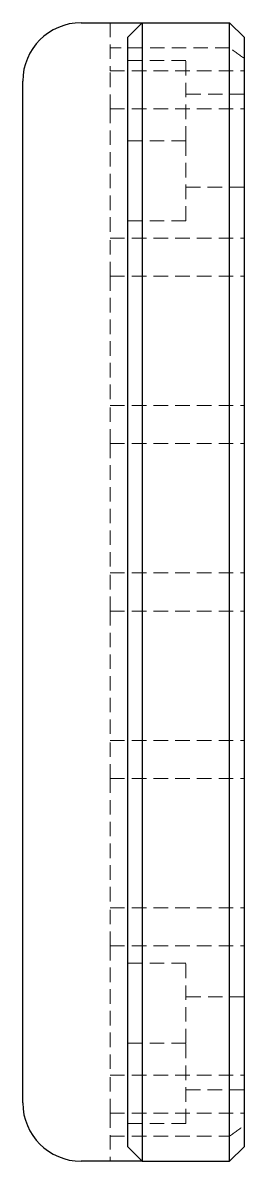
# Model space of a CAD drawing. Header units: millimetres. Extents: x 62 to 233, y 7 to 168.
# Drawn here: x 213.3 to 232.7, y 7 to 107 of the extents above.
import ezdxf

# ---------------------------------------------------------------- set-up
doc = ezdxf.new("R2010")
doc.units = ezdxf.units.MM
doc.linetypes.add('HIDDEN', pattern=[1.905, 1.27, -0.635])

msp = doc.modelspace()

# ---------------------------------------------------------------- linework, layer by layer
at = {"color": 7, "linetype": 'Continuous', "lineweight": 25}
for p, q in [((218.396, 107), (223.767, 107)), ((222.488, 105.721), (223.767, 107)), ((223.767, 107), (223.767, 91.575)), ((223.767, 107), (231.44, 107)), ((231.44, 91.575), (231.44, 107)), ((231.44, 107), (232.719, 105.721)), ((222.488, 92.201), (222.488, 105.721)), ((232.719, 105.721), (232.719, 92.201)), ((213.281, 12.115), (213.281, 101.885)), ((222.488, 21.799), (222.488, 92.201)), ((232.719, 92.201), (232.719, 21.799)), ((223.767, 91.575), (223.767, 22.425)), ((231.44, 22.425), (231.44, 91.575)), ((223.767, 22.425), (223.767, 7)), ((231.44, 7), (231.44, 22.425)), ((222.488, 8.279), (222.488, 21.799)), ((232.719, 21.799), (232.719, 8.279)), ((222.488, 8.279), (223.767, 7)), ((231.44, 7), (232.719, 8.279)), ((223.767, 7), (218.396, 7)), ((223.767, 7), (231.44, 7))]:
    msp.add_line(p, q, dxfattribs=at)
at = {"color": 7, "linetype": 'HIDDEN', "lineweight": 18}
for p, q in [((220.954, 107), (220.954, 102.792)), ((231.44, 104.807), (220.954, 104.807)), ((227.604, 103.675), (222.488, 103.675)), ((227.604, 96.642), (227.604, 103.675)), ((220.954, 102.792), (232.719, 102.792)), ((220.954, 99.443), (220.954, 102.792)), ((232.719, 100.734), (227.604, 100.734)), ((220.954, 99.443), (220.954, 88.086)), ((220.954, 99.443), (232.719, 99.443)), ((227.604, 96.642), (222.488, 96.642)), ((227.604, 89.609), (227.604, 96.642)), ((227.604, 92.55), (232.719, 92.55)), ((227.604, 89.609), (222.488, 89.609)), ((220.954, 84.737), (220.954, 88.086)), ((220.954, 88.086), (232.719, 88.086)), ((220.954, 84.737), (220.954, 73.38)), ((220.954, 84.737), (232.719, 84.737)), ((220.954, 70.032), (220.954, 73.38)), ((220.954, 73.38), (232.719, 73.38)), ((220.954, 70.032), (220.954, 58.674)), ((220.954, 70.032), (232.719, 70.032)), ((220.954, 55.326), (220.954, 58.674)), ((220.954, 58.674), (232.719, 58.674)), ((220.954, 55.326), (220.954, 43.968)), ((220.954, 55.326), (232.719, 55.326)), ((220.954, 40.62), (220.954, 43.968)), ((220.954, 43.968), (232.719, 43.968)), ((220.954, 40.62), (220.954, 29.263)), ((220.954, 40.62), (232.719, 40.62)), ((220.954, 25.914), (220.954, 29.263)), ((220.954, 29.263), (232.719, 29.263)), ((220.954, 25.914), (220.954, 14.557)), ((220.954, 25.914), (232.719, 25.914)), ((227.604, 24.391), (222.488, 24.391)), ((227.604, 17.358), (227.604, 24.391)), ((232.719, 21.45), (227.604, 21.45)), ((227.604, 17.358), (222.488, 17.358)), ((227.604, 10.325), (227.604, 17.358)), ((220.954, 11.208), (220.954, 14.557)), ((220.954, 14.557), (232.719, 14.557)), ((227.604, 13.266), (232.719, 13.266)), ((220.954, 11.208), (220.954, 7)), ((220.954, 11.208), (232.719, 11.208)), ((227.604, 10.325), (222.488, 10.325)), ((220.954, 9.193), (231.44, 9.193))]:
    msp.add_line(p, q, dxfattribs=at)
at = {"color": 7, "linetype": 'Continuous', "lineweight": 25}
for centre, start, end in [((218.396, 101.885), 90, 180), ((218.396, 12.115), 180, 270)]:
    msp.add_arc(centre, 5.115, start, end, dxfattribs=at)
at = {"color": 7, "linetype": 'HIDDEN', "lineweight": 18}
for points in [[(232.719, 103.883), (232.298, 104.161), (231.871, 104.469), (231.44, 104.807)], [(231.44, 9.193), (231.871, 9.531), (232.298, 9.839), (232.719, 10.117)]]:
    msp.add_open_spline(points, degree=3, dxfattribs=at)
for points, knots in [([(213.281, 101.885), (213.281, 101.885), (213.281, 101.886), (213.281, 101.886), (213.281, 101.886)], [0, 0, 0, 0, 0.48757, 1, 1, 1, 1]), ([(213.281, 12.114), (213.281, 12.114), (213.281, 12.114), (213.281, 12.115), (213.281, 12.115)], [0, 0, 0, 0, 0.51243, 1, 1, 1, 1])]:
    msp.add_open_spline(points, degree=3, knots=knots, dxfattribs=at)

doc.saveas('drawing.dxf')
